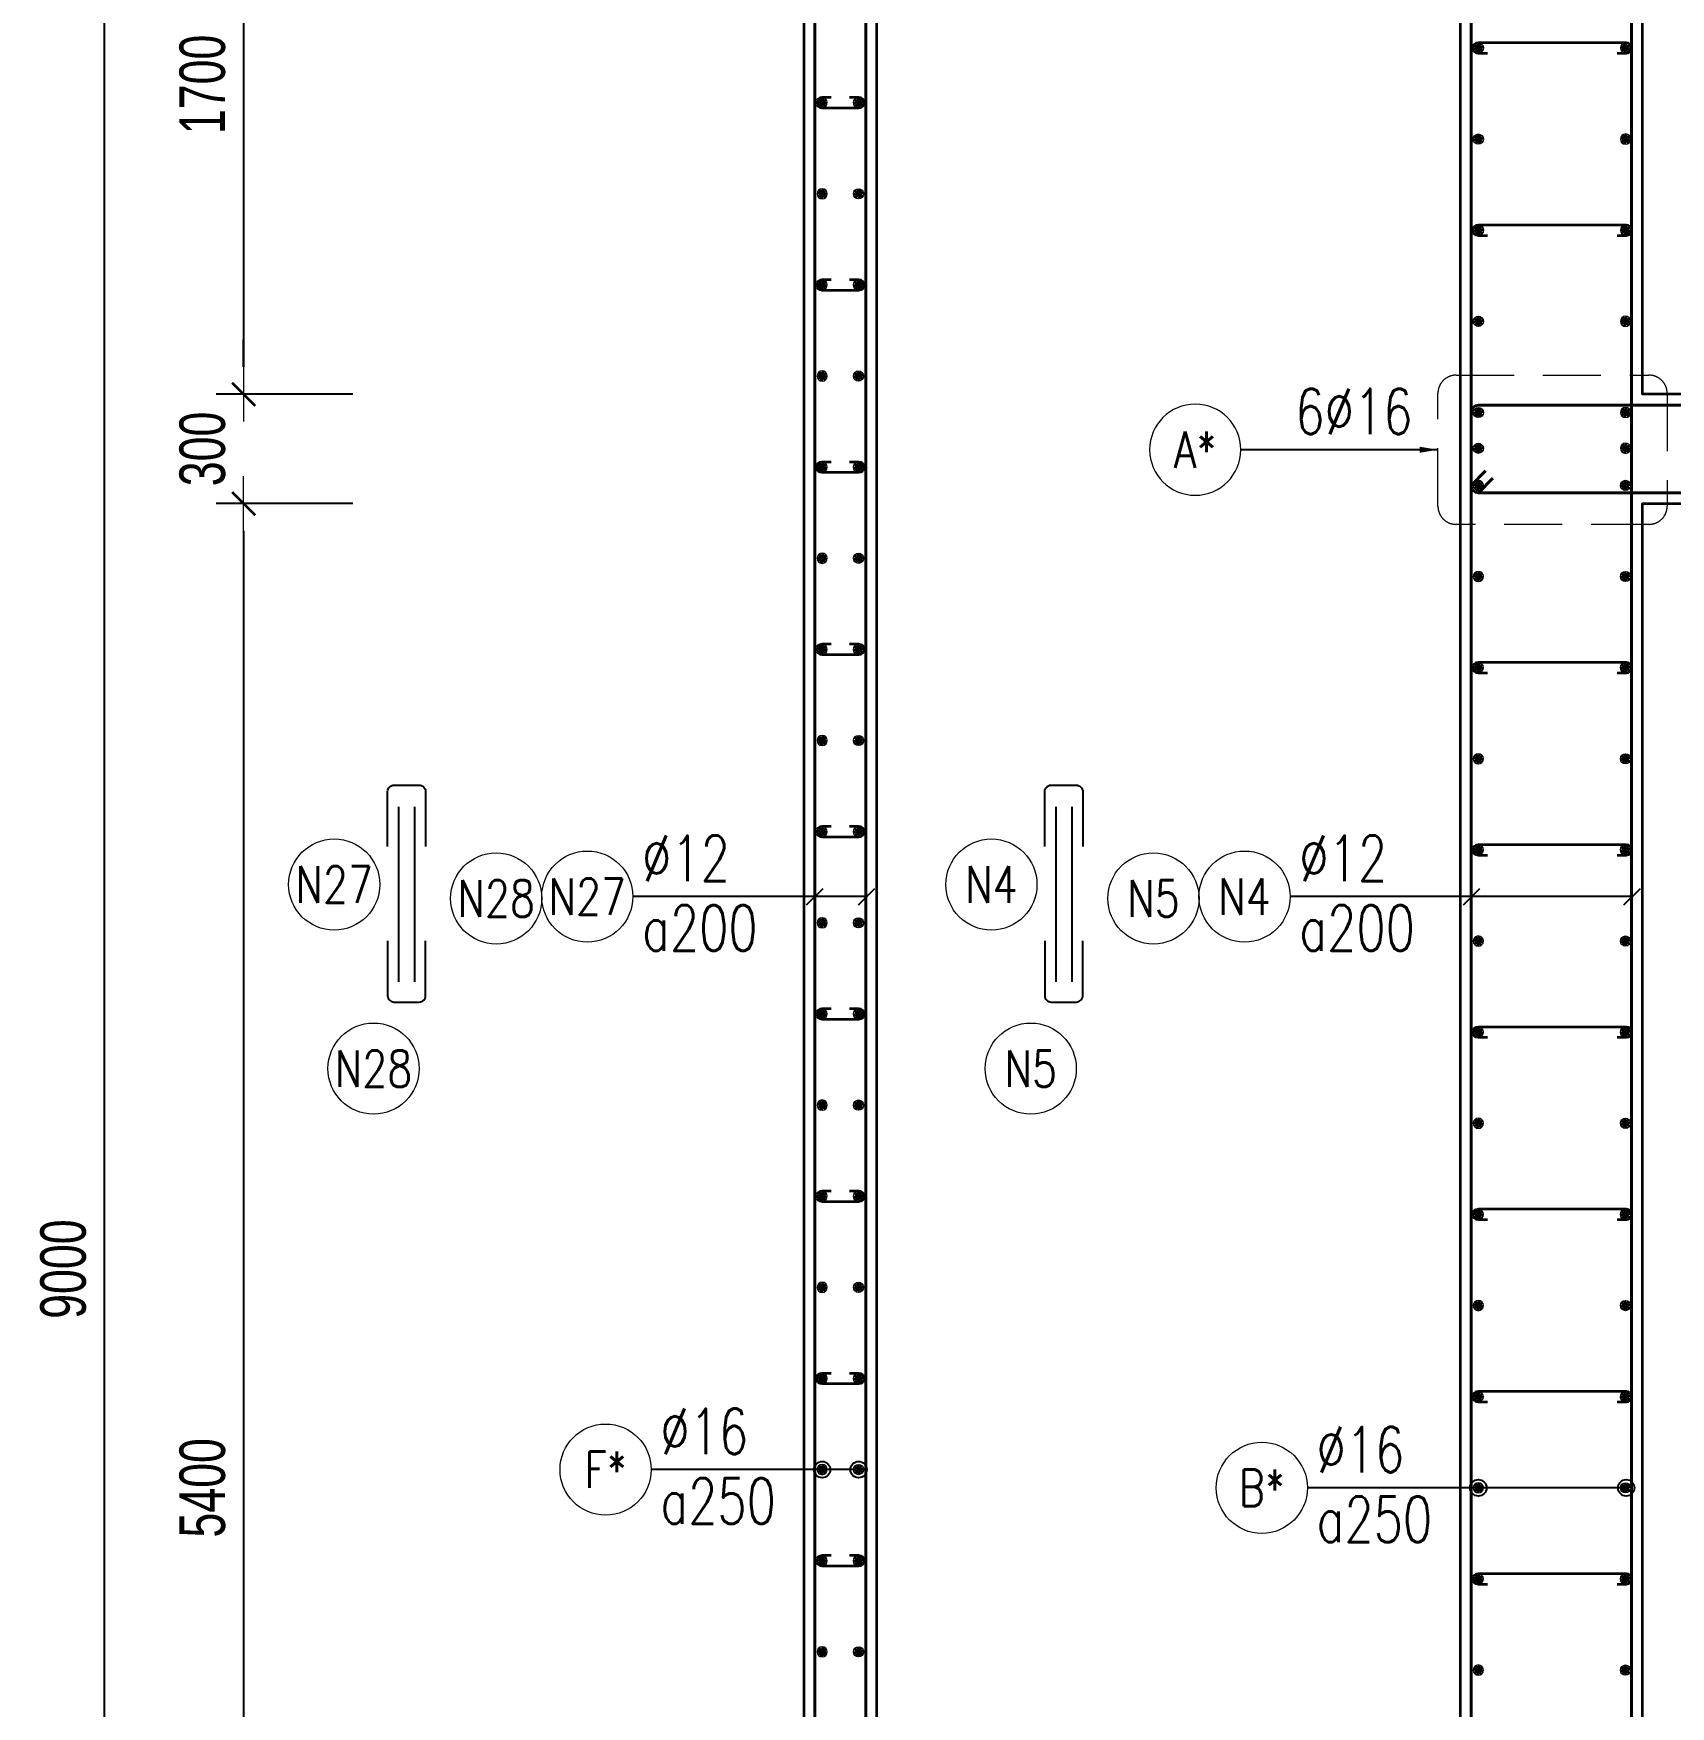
# Model space of a CAD drawing. Header units: millimetres. Extents: x 738475 to 1279438, y -34239 to 156422.
# Drawn here: x 1060945 to 1065435, y 66870 to 71460 of the extents above; entities that cross this region are included whole.
import ezdxf
from ezdxf.enums import TextEntityAlignment as Align

# ---------------------------------------------------------------- set-up
doc = ezdxf.new("R2010")
doc.units = ezdxf.units.MM
doc.header["$MEASUREMENT"] = 0
doc.linetypes.add('HIDDEN', pattern=[9.525, 6.35, -3.175])
doc.linetypes.add('HIDDEN2', pattern=[4.7625, 3.175, -1.5875])
doc.layers.get('0').update_dxf_attribs({"lineweight": 20})
doc.layers.get('Defpoints').update_dxf_attribs({"color": 151, "lineweight": 9})
doc.layers.add('Hidden', color=9, linetype='HIDDEN')
doc.layers.add('Ligature', color=1, linetype='Continuous')
for name, color, linetype, lineweight in [('KC-LEADER', 153, 'Continuous', 18), ('KC-THEP', 6, 'Continuous', 40), ('NDC_S_DIM', 1, 'Continuous', 15), ('NDC_S_HIDDEN', 8, 'HIDDEN2', 13), ('NDC_S_LEADER', 1, 'Continuous', 15), ('NDC_S_REBAR', 4, 'Continuous', 35), ('NDC_S_STIRRUP', 4, 'Continuous', 40), ('NDC_S_VN TEXT', 7, 'Continuous', 20), ('NDC_S_WALL', 6, 'Continuous', 35)]:
    doc.layers.add(name, color=color, linetype=linetype, lineweight=lineweight)
doc.styles.add('NDC_ARIAL', font='arial.ttf', dxfattribs={"width": 0.85})
doc.styles.add('NDC_DIM', font='', dxfattribs={"width": 0.75})
doc.styles.add('NDC_EN TXT', font='romans.shx', dxfattribs={"width": 0.8})
doc.styles.get('NDC_DIM').set_extended_font_data('Dotum')
doc.dimstyles.new('NDC_1-50', dxfattribs={"dimscale": 50, "dimtxt": 2.5, "dimasz": 1, "dimexe": 1.5, "dimexo": 0, "dimgap": 0.8, "dimtad": 1, "dimdec": 0, "dimdsep": 46, "dimtxsty": 'NDC_ARIAL', "dimblk": 'DIMMARK', "dimcen": 49999.938995, "dimdle": 1.5, "dimclrd": 1, "dimclre": 1, "dimclrt": 3, "dimadec": 0, "dimazin": 0, "dimtfac": 1, "dimtdec": 0, "dimtix": 1, "dimtmove": 2, "dimatfit": 3, "dimfxl": 1, "dimarcsym": 0})
doc.dimstyles.new('NDC_dim_30', dxfattribs={"dimscale": 30, "dimtxt": 2.5, "dimasz": 1.5, "dimexe": 1.5, "dimexo": 2.5, "dimgap": 1, "dimtad": 1, "dimdec": 0, "dimzin": 0, "dimdsep": 46, "dimtxsty": 'NDC_DIM', "dimblk": 'DIMMARK', "dimcen": 0.09, "dimdle": 1.2, "dimclrd": 1, "dimclre": 1, "dimclrt": 3, "dimadec": 0, "dimazin": 0, "dimtfac": 1, "dimtdec": 0, "dimtix": 1, "dimtofl": 0, "dimtmove": 0, "dimatfit": 3, "dimfxl": 6, "dimfxlon": 1, "dimtolj": 1, "dimtzin": 0, "dimarcsym": 0})
doc.dimstyles.new('NDC_dim_50', dxfattribs={"dimscale": 50, "dimtxt": 2.5, "dimasz": 1.5, "dimexe": 1.5, "dimexo": 2.5, "dimgap": 1, "dimtad": 1, "dimdec": 0, "dimzin": 0, "dimdsep": 46, "dimtxsty": 'NDC_DIM', "dimblk": 'DIMMARK', "dimcen": 0.09, "dimdle": 1.2, "dimclrd": 1, "dimclre": 1, "dimclrt": 3, "dimadec": 0, "dimazin": 0, "dimtfac": 1, "dimtdec": 0, "dimtix": 1, "dimtofl": 0, "dimtmove": 0, "dimatfit": 3, "dimfxl": 6, "dimfxlon": 1, "dimtolj": 1, "dimtzin": 0, "dimarcsym": 0})

# ---------------------------------------------------------------- blocks, each defined once
blk = doc.blocks.new('THEP')
at = {"layer": 'KC-LEADER', "color": 6}
blk.add_circle((0, 0), 14, dxfattribs=at)
at = {"layer": 'KC-THEP'}
for p, q in [((-14, 0), (14, 0)), ((9.9, 9.9), (-9.9, -9.9)), ((-9.9, 9.9), (9.9, -9.9)), ((0, 14), (0, -14))]:
    blk.add_line(p, q, dxfattribs=at)
blk = doc.blocks.new('A$C7BC65A55')
at = {"layer": 'Ligature'}
for p, q in [((-15.2, 372, 0), (-15.2, 38.5, 0)), ((15.2, 372, 0), (15.2, 38.5, 0))]:
    blk.add_line(p, q, dxfattribs=at)
for points in [[(-36.2, 296.5), (-36.2, 400.9, -0.414214), (-24, 413.1), (24, 413.1, -0.414214), (36.2, 400.9), (36.2, 296.5)], [(-36.2, 116.5), (-36.2, 12.2, 0.414214), (-24, 0), (24, 0, 0.414214), (36.2, 12.2), (36.2, 116.5)]]:
    blk.add_lwpolyline(points, format="xyb", dxfattribs=at)
blk = doc.blocks.new('DIMMARK')
at = {"layer": 'NDC_S_DIM', "color": 1}
blk.add_line((-1.5, 0), (1, 0), dxfattribs=at)
at = {"layer": 'NDC_S_DIM', "color": 2, "const_width": 0.1}
blk.add_lwpolyline([(-0.424, -0.424), (0.424, 0.424)], dxfattribs=at)
blk = doc.blocks.new('*U11')
blk.add_circle((-2.5, 0), 2.5)
at = {"layer": 'NDC_S_VN TEXT', "color": 3, "style": 'NDC_EN TXT', "width": 0.75}
for tag, p in [('DK1', (0.5, 0.846)), ('KC1', (0.5, -2.973))]:
    blk.add_attdef(tag, p, '', height=2.5, dxfattribs=at)
at = {"layer": 'NDC_S_VN TEXT', "color": 7, "style": 'NDC_EN TXT', "width": 0.8}
blk.add_attdef('SH2', text='', height=2, dxfattribs=at).set_placement((-2.5, 0), align=Align.MIDDLE)
blk = doc.blocks.new('*U9')
blk.add_circle((2.5, 0), 2.5)
at = {"layer": 'NDC_S_VN TEXT', "color": 3, "style": 'NDC_EN TXT', "width": 0.75}
blk.add_attdef('DK2', text='', height=2.5, dxfattribs=at).set_placement((-0.85, 0.846), align=Align.RIGHT)
at = {"layer": 'NDC_S_VN TEXT', "color": 7, "style": 'NDC_EN TXT', "width": 0.8}
blk.add_attdef('SH3', text='', height=2, dxfattribs=at).set_placement((2.5, 0), align=Align.MIDDLE)
blk = doc.blocks.new('*D647')
at = {"layer": 'Defpoints', "color": 0, "transparency": 16777216}
for p in [(1061139.4, 72570), (1063069.3, 72570), (1064858.2, 63570)]:
    blk.add_point(p, dxfattribs=at)
at = {"layer": 'NDC_S_DIM', "color": 1, "lineweight": -2, "transparency": 16777216}
for p, q in [((1061439.4, 72570), (1061064.4, 72570)), ((1061139.4, 63645), (1061139.4, 72495)), ((1061439.4, 63570), (1061064.4, 63570))]:
    blk.add_line(p, q, dxfattribs=at)
at = {"layer": 'NDC_S_DIM', "color": 1, "lineweight": -2, "transparency": 16777216, "xscale": 75, "yscale": 75, "zscale": 75}
for p, rotation in [((1061139.4, 72570), 90), ((1061139.4, 63570), 270)]:
    blk.add_blockref('DIMMARK', p, dxfattribs=dict(at, rotation=rotation))
at = {"layer": 'NDC_S_DIM', "color": 3, "transparency": 16777216, "insert": (1061026.8, 68070), "char_height": 125, "attachment_point": 5, "rotation": 90, "style": 'NDC_DIM'}
blk.add_mtext('\\A1;9000', dxfattribs=at)
blk = doc.blocks.new('*D677')
at = {"layer": 'Defpoints', "color": 0, "ltscale": 200, "transparency": 16777216}
for p in [(1065358.2, 72170), (1061521.3, 70470), (1065358.2, 70470)]:
    blk.add_point(p, dxfattribs=at)
at = {"layer": 'NDC_S_DIM', "color": 1, "lineweight": -2, "ltscale": 200, "transparency": 16777216}
for p, q in [((1061821.3, 72170), (1061446.3, 72170)), ((1061521.3, 72095), (1061521.3, 70545)), ((1061821.3, 70470), (1061446.3, 70470))]:
    blk.add_line(p, q, dxfattribs=at)
at = {"layer": 'NDC_S_DIM', "color": 1, "lineweight": -2, "ltscale": 200, "transparency": 16777216, "xscale": 75, "yscale": 75, "zscale": 75}
for p, rotation in [((1061521.3, 72170), 90), ((1061521.3, 70470), 270)]:
    blk.add_blockref('DIMMARK', p, dxfattribs=dict(at, rotation=rotation))
at = {"layer": 'NDC_S_DIM', "color": 3, "ltscale": 200, "transparency": 16777216, "insert": (1061408.7, 71320), "char_height": 125, "attachment_point": 5, "rotation": 90, "style": 'NDC_DIM'}
blk.add_mtext('\\A1;1700', dxfattribs=at)
blk = doc.blocks.new('*D678')
at = {"layer": 'Defpoints', "color": 0, "ltscale": 200, "transparency": 16777216}
for p in [(1065358.2, 70470), (1061521.3, 70170), (1065358.2, 70170)]:
    blk.add_point(p, dxfattribs=at)
at = {"layer": 'NDC_S_DIM', "color": 1, "lineweight": -2, "ltscale": 200, "transparency": 16777216}
for p, q in [((1061521.3, 70545), (1061521.3, 70620)), ((1061821.3, 70470), (1061446.3, 70470)), ((1061821.3, 70170), (1061446.3, 70170)), ((1061521.3, 70095), (1061521.3, 70020))]:
    blk.add_line(p, q, dxfattribs=at)
at = {"layer": 'NDC_S_DIM', "color": 1, "lineweight": -2, "ltscale": 200, "transparency": 16777216, "xscale": 75, "yscale": 75, "zscale": 75}
for p, rotation in [((1061521.3, 70470), 270), ((1061521.3, 70170), 90)]:
    blk.add_blockref('DIMMARK', p, dxfattribs=dict(at, rotation=rotation))
at = {"layer": 'NDC_S_DIM', "color": 3, "ltscale": 200, "transparency": 16777216, "insert": (1061408.7, 70320), "char_height": 125, "attachment_point": 5, "rotation": 90, "style": 'NDC_DIM'}
blk.add_mtext('\\A1;300', dxfattribs=at)
blk = doc.blocks.new('*D679')
at = {"layer": 'Defpoints', "color": 0, "ltscale": 200, "transparency": 16777216}
for p in [(1065358.2, 70170), (1061521.3, 64770), (1065358.2, 64770)]:
    blk.add_point(p, dxfattribs=at)
at = {"layer": 'NDC_S_DIM', "color": 1, "lineweight": -2, "ltscale": 200, "transparency": 16777216}
for p, q in [((1061821.3, 70170), (1061446.3, 70170)), ((1061521.3, 70095), (1061521.3, 64845)), ((1061821.3, 64770), (1061446.3, 64770))]:
    blk.add_line(p, q, dxfattribs=at)
at = {"layer": 'NDC_S_DIM', "color": 1, "lineweight": -2, "ltscale": 200, "transparency": 16777216, "xscale": 75, "yscale": 75, "zscale": 75}
for p, rotation in [((1061521.3, 70170), 90), ((1061521.3, 64770), 270)]:
    blk.add_blockref('DIMMARK', p, dxfattribs=dict(at, rotation=rotation))
at = {"layer": 'NDC_S_DIM', "color": 3, "ltscale": 200, "transparency": 16777216, "insert": (1061408.7, 67470), "char_height": 125, "attachment_point": 5, "rotation": 90, "style": 'NDC_DIM'}
blk.add_mtext('\\A1;5400', dxfattribs=at)

msp = doc.modelspace()

# ---------------------------------------------------------------- linework, layer by layer
for centre in [(1061769.735, 69125.009), (1063572.569, 69125.009), (1062214.158, 69086.849), (1064016.992, 69086.849), (1061877.637, 68620.006), (1063680.471, 68620.006)]:
    msp.add_circle(centre, 125)
at = {"layer": 'NDC_S_HIDDEN', "ltscale": 50}
msp.add_lwpolyline([(1064847.335, 70522.43), (1065376.229, 70522.43, -0.41421356), (1065426.229, 70472.43), (1065426.229, 70163.138, -0.41421356), (1065376.229, 70113.138), (1064847.335, 70113.138, -0.41421356), (1064797.335, 70163.138), (1064797.335, 70472.43, -0.41421356)], format="xyb", close=True, dxfattribs=at)
at = {"layer": 'NDC_S_REBAR'}
for points in [[(1064933.224, 71405.011), (1064908.224, 71405.011, -1), (1064908.224, 71435.011), (1065313.693, 71435.011, -1), (1065313.693, 71405.011), (1065288.693, 71405.011)], [(1063183.224, 71285.011), (1063208.224, 71285.011, -1), (1063208.224, 71255.011), (1063108.224, 71255.011, -1), (1063108.224, 71285.011), (1063133.224, 71285.011)], [(1064933.224, 70905.011), (1064908.224, 70905.011, -1), (1064908.224, 70935.011), (1065313.693, 70935.011, -1), (1065313.693, 70905.011), (1065288.693, 70905.011)], [(1063183.224, 70785.011), (1063208.224, 70785.011, -1), (1063208.224, 70755.011), (1063108.224, 70755.011, -1), (1063108.224, 70785.011), (1063133.224, 70785.011)], [(1063183.224, 70285.011), (1063208.224, 70285.011, -1), (1063208.224, 70255.011), (1063108.224, 70255.011, -1), (1063108.224, 70285.011), (1063133.224, 70285.011)], [(1063183.224, 69785.011), (1063208.224, 69785.011, -1), (1063208.224, 69755.011), (1063108.224, 69755.011, -1), (1063108.224, 69785.011), (1063133.224, 69785.011)], [(1064933.224, 69705.011), (1064908.224, 69705.011, -1), (1064908.224, 69735.011), (1065313.693, 69735.011, -1), (1065313.693, 69705.011), (1065288.693, 69705.011)], [(1063183.224, 69285.011), (1063208.224, 69285.011, -1), (1063208.224, 69255.011), (1063108.224, 69255.011, -1), (1063108.224, 69285.011), (1063133.224, 69285.011)], [(1064933.224, 69205.011), (1064908.224, 69205.011, -1), (1064908.224, 69235.011), (1065313.693, 69235.011, -1), (1065313.693, 69205.011), (1065288.693, 69205.011)], [(1063183.224, 68785.011), (1063208.224, 68785.011, -1), (1063208.224, 68755.011), (1063108.224, 68755.011, -1), (1063108.224, 68785.011), (1063133.224, 68785.011)], [(1064933.224, 68705.011), (1064908.224, 68705.011, -1), (1064908.224, 68735.011), (1065313.693, 68735.011, -1), (1065313.693, 68705.011), (1065288.693, 68705.011)], [(1063183.224, 68285.011), (1063208.224, 68285.011, -1), (1063208.224, 68255.011), (1063108.224, 68255.011, -1), (1063108.224, 68285.011), (1063133.224, 68285.011)], [(1064933.224, 68205.011), (1064908.224, 68205.011, -1), (1064908.224, 68235.011), (1065313.693, 68235.011, -1), (1065313.693, 68205.011), (1065288.693, 68205.011)], [(1063183.224, 67785.011), (1063208.224, 67785.011, -1), (1063208.224, 67755.011), (1063108.224, 67755.011, -1), (1063108.224, 67785.011), (1063133.224, 67785.011)], [(1064933.224, 67705.011), (1064908.224, 67705.011, -1), (1064908.224, 67735.011), (1065313.693, 67735.011, -1), (1065313.693, 67705.011), (1065288.693, 67705.011)], [(1063183.224, 67285.011), (1063208.224, 67285.011, -1), (1063208.224, 67255.011), (1063108.224, 67255.011, -1), (1063108.224, 67285.011), (1063133.224, 67285.011)], [(1064933.224, 67205.011), (1064908.224, 67205.011, -1), (1064908.224, 67235.011), (1065313.693, 67235.011, -1), (1065313.693, 67205.011), (1065288.693, 67205.011)]]:
    msp.add_lwpolyline(points, format="xyb", dxfattribs=at)
at = {"layer": 'NDC_S_STIRRUP'}
for points in [[(1063128.224, 72580.011), (1063088.224, 72620.011, -0.41421356), (1063108.224, 72640.011), (1063208.224, 72640.011, -0.41421356), (1063228.224, 72620.011), (1063228.224, 63520.011, -0.41421356), (1063208.224, 63500.011), (1063108.224, 63500.011, -0.41421356), (1063088.224, 63520.011), (1063088.224, 72620.011, -0.41421356), (1063108.224, 72640.011), (1063148.224, 72600.011)], [(1064928.224, 72580.011), (1064888.224, 72620.011, -0.41421356), (1064908.224, 72640.011), (1065308.224, 72640.011, -0.41421356), (1065328.224, 72620.011), (1065328.224, 63520.011, -0.41421356), (1065308.224, 63500.011), (1064908.224, 63500.011, -0.41421356), (1064888.224, 63520.011), (1064888.224, 72620.011, -0.41421356), (1064908.224, 72640.011), (1064948.224, 72600.011)], [(1064948.224, 70240.011), (1064908.224, 70200.011, -0.41421356), (1064888.224, 70220.011), (1064888.224, 70420.011, -0.41421356), (1064908.224, 70440.011), (1069558.224, 70440.011, -0.41421356), (1069578.224, 70420.011), (1069578.224, 70220.011, -0.41435759), (1069558.224, 70200.011), (1064908.224, 70200.011, -0.41421356), (1064888.224, 70220.011), (1064928.224, 70260.011)]]:
    msp.add_lwpolyline(points, format="xyb", dxfattribs=at)
at = {"layer": 'NDC_S_WALL'}
for points in [[(1063058.224, 72670.011), (1063058.224, 63470.011), (1063508.224, 63470.011), (1063508.224, 63970.011), (1063258.224, 63970.011), (1063258.224, 72170.011)], [(1068358.224, 63470.011), (1068358.224, 65420.011), (1068058.224, 65420.011), (1068058.224, 64770.011), (1065358.224, 64770.011), (1065358.224, 70170.011), (1068058.224, 70170.011), (1068058.224, 69520.011), (1068358.224, 69520.011), (1068358.224, 70170.011), (1069558.224, 70170.011), (1069558.224, 72670.011)], [(1064858.224, 72170.011), (1064858.224, 63970.011), (1064608.224, 63970.011), (1064608.224, 63470.011), (1064858.224, 63470.011), (1068358.224, 63470.011)], [(1069258.224, 72170.011), (1069258.224, 70470.011), (1065358.224, 70470.011), (1065358.224, 72170.011)]]:
    msp.add_lwpolyline(points, dxfattribs=at)

# ---------------------------------------------------------------- block references
at = {"layer": 'Hidden', "xscale": 1.44, "yscale": 1.44, "zscale": 1.44}
for p in [(1061968.269, 68802.728, 0.03), (1063771.103, 68802.728, 0.03)]:
    msp.add_blockref('A$C7BC65A55', p, dxfattribs=at)
at = {"layer": 'KC-THEP'}
for p, rotation in [((1064908.224, 71420.011), 9.668564436380946), ((1063208.224, 71270.011), 189.6685644363809), ((1064908.224, 71170.011), 9.668564436380946), ((1063208.224, 71020.011), 189.6685644363809), ((1064908.224, 70920.011), 9.668564436380946), ((1063208.224, 70770.011), 189.6685644363809), ((1064908.224, 70670.011), 9.668564436380946), ((1063208.224, 70520.011), 189.6685644363809), ((1064908.224, 70420.011), 9.668564436380946), ((1064908.224, 70321.802), 9.668564436380946), ((1063208.224, 70270.011), 189.6685644363809), ((1065311.736, 70220.011), 9.668564436380926), ((1063208.224, 70020.011), 189.6685644363809), ((1065311.736, 69970.011), 9.668564436380926), ((1063208.224, 69770.011), 189.6685644363809), ((1065311.736, 69720.011), 9.668564436380926), ((1063208.224, 69520.011), 189.6685644363809), ((1065311.736, 69470.011), 9.668564436380926), ((1063208.224, 69270.011), 189.6685644363809), ((1065311.736, 69220.011), 9.668564436380926), ((1063208.224, 69020.011), 189.6685644363809), ((1065311.736, 68970.011), 9.668564436380926), ((1063208.224, 68770.011), 189.6685644363809), ((1065311.736, 68720.011), 9.668564436380926), ((1063208.224, 68520.011), 189.6685644363809), ((1065311.736, 68470.011), 9.668564436380926), ((1063208.224, 68270.011), 189.6685644363809), ((1065311.736, 68220.011), 9.668564436380926), ((1063208.224, 68020.011), 189.6685644363809), ((1065311.736, 67970.011), 9.668564436380926), ((1063208.224, 67770.011), 189.6685644363809), ((1065311.736, 67720.011), 9.668564436380926), ((1063208.224, 67520.011), 189.6685644363809), ((1065311.736, 67470.011), 9.668564436380926), ((1063208.224, 67270.011), 189.6685644363809), ((1065311.736, 67220.011), 9.668564436380926), ((1063208.224, 67020.011), 189.6685644363809), ((1065311.736, 66970.011), 9.668564436380926)]:
    msp.add_blockref('THEP', p, dxfattribs=dict(at, rotation=rotation))
at = {"layer": 'KC-THEP', "xscale": -1, "rotation": 170.331435563619}
for p in [(1065311.736, 71420.011), (1063108.224, 71270.011), (1065311.736, 71170.011), (1063108.224, 71020.011), (1065311.736, 70920.011), (1063108.224, 70770.011), (1065311.736, 70670.011), (1063108.224, 70520.011), (1065311.736, 70420.011), (1065311.736, 70321.802), (1063108.224, 70270.011), (1064908.224, 70220.011), (1063108.224, 70020.011), (1064908.224, 69970.011), (1063108.224, 69770.011), (1064908.224, 69720.011), (1063108.224, 69520.011), (1064908.224, 69470.011), (1063108.224, 69270.011), (1064908.224, 69220.011), (1063108.224, 69020.011), (1064908.224, 68970.011), (1063108.224, 68770.011), (1064908.224, 68720.011), (1063108.224, 68520.011), (1064908.224, 68470.011), (1063108.224, 68270.011), (1064908.224, 68220.011), (1063108.224, 68020.011), (1064908.224, 67970.011), (1063108.224, 67770.011), (1064908.224, 67720.011), (1063108.224, 67520.011), (1064908.224, 67470.011), (1063108.224, 67270.011), (1064908.224, 67220.011), (1063108.224, 67020.011), (1064908.224, 66970.011)]:
    msp.add_blockref('THEP', p, dxfattribs=at)
at = {"layer": 'NDC_S_VN TEXT'}
ref = msp.add_blockref('*U9', (1064256.565, 70317.965), dxfattribs=dict(at, xscale=-50, yscale=50, zscale=50))
ref.add_attrib('SH3', 'A*', dxfattribs={"color": 7, "height": 100, "style": 'NDC_EN TXT', "width": 0.8}).set_placement((1064131.565, 70317.965), align=Align.MIDDLE)
ref.add_attrib('DK2', '6%%C16', dxfattribs={"color": 3, "height": 125, "style": 'NDC_EN TXT', "width": 0.75}).set_placement((1064727.636, 70360.241), align=Align.RIGHT)
at = {"layer": 'NDC_S_VN TEXT', "xscale": 50, "yscale": 50, "zscale": 50}
for p, values in [((1062589.101, 69092.017), {'SH2': 'N27', 'DK1': '%%C12', 'KC1': 'a200'}), ((1064391.935, 69092.017), {'SH2': 'N4', 'DK1': '%%C12', 'KC1': 'a200'}), ((1062639.278, 67520.011), {'SH2': 'F*', 'DK1': '%%C16', 'KC1': 'a250'}), ((1064439.278, 67470.011), {'SH2': 'B*', 'DK1': '%%C16', 'KC1': 'a250'})]:
    msp.add_blockref('*U11', p, dxfattribs=at).add_auto_attribs(values)

# ---------------------------------------------------------------- texts
at = {"layer": 'NDC_S_VN TEXT', "color": 7, "style": 'NDC_EN TXT', "width": 0.8}
for tag, p in [('N27', (1061769.735, 69125.009)), ('N4', (1063572.569, 69125.009)), ('N28', (1062214.158, 69086.849)), ('N5', (1064016.992, 69086.849)), ('N28', (1061877.637, 68620.006)), ('N5', (1063680.471, 68620.006))]:
    msp.add_attdef(tag, text='3', height=100, dxfattribs=at).set_placement(p, align=Align.MIDDLE)

# ---------------------------------------------------------------- dimensions: what is measured, and where the dimension line sits
at = {"layer": 'NDC_S_DIM'}
dim = msp.add_linear_dim(base=(1061139.426, 72570.011), p1=(1064858.224, 63570.011), p2=(1063069.313, 72570.011), angle=90, dimstyle='NDC_dim_50', dxfattribs=at)
dim.commit()
dim.dimension.update_dxf_attribs({"geometry": '*D647', "text_midpoint": (1061026.841, 68070.011)})
at = {"layer": 'NDC_S_DIM', "ltscale": 200}
for base, p1, p2, picture, middle in [((1061521.318, 70470.011), (1065358.224, 72170.011), (1065358.224, 70470.011), '*D677', (1061408.733, 71320.011)), ((1061521.318, 70170.011), (1065358.224, 70470.011), (1065358.224, 70170.011), '*D678', (1061408.733, 70320.011)), ((1061521.318, 64770.011), (1065358.224, 70170.011), (1065358.224, 64770.011), '*D679', (1061408.733, 67470.011))]:
    dim = msp.add_linear_dim(base=base, p1=p1, p2=p2, angle=90, dimstyle='NDC_dim_50', override={"dimtmove": 1}, dxfattribs=at)
    dim.commit()
    dim.dimension.update_dxf_attribs({"geometry": picture, "text_midpoint": middle})

# ---------------------------------------------------------------- leaders
at = {"layer": 'NDC_S_LEADER'}
for points, dimstyle, override in [([(1064797.335, 70317.784), (1064256.565, 70317.784)], 'NDC_1-50', {"dimgap": 0.8, "dimtad": 0}), ([(1063230.181, 69091.836), (1062589.101, 69091.836)], 'NDC_dim_30', {"dimtad": 0, "dimldrblk": 'Oblique'}), ([(1063088.224, 69091.836), (1062589.101, 69091.836)], 'NDC_dim_30', {"dimtad": 0, "dimldrblk": 'Oblique'}), ([(1065330.181, 69091.836), (1064391.935, 69091.836)], 'NDC_dim_30', {"dimtad": 0, "dimldrblk": 'Oblique'}), ([(1064890.181, 69091.836), (1064391.935, 69091.836)], 'NDC_dim_30', {"dimtad": 0, "dimldrblk": 'Oblique'}), ([(1063208.224, 67520.011), (1062639.278, 67520.011)], 'NDC_dim_30', {"dimtad": 0, "dimldrblk": 'Origin'}), ([(1063108.224, 67520.011), (1062639.278, 67520.011)], 'NDC_dim_30', {"dimtad": 0, "dimldrblk": 'Origin'}), ([(1065313.693, 67470.011), (1064439.278, 67470.011)], 'NDC_dim_30', {"dimtad": 0, "dimldrblk": 'Origin'}), ([(1064908.224, 67470.011), (1064439.278, 67470.011)], 'NDC_dim_30', {"dimtad": 0, "dimldrblk": 'Origin'})]:
    msp.add_leader(points, dimstyle=dimstyle, override=override, dxfattribs=at)

doc.saveas('drawing.dxf')
